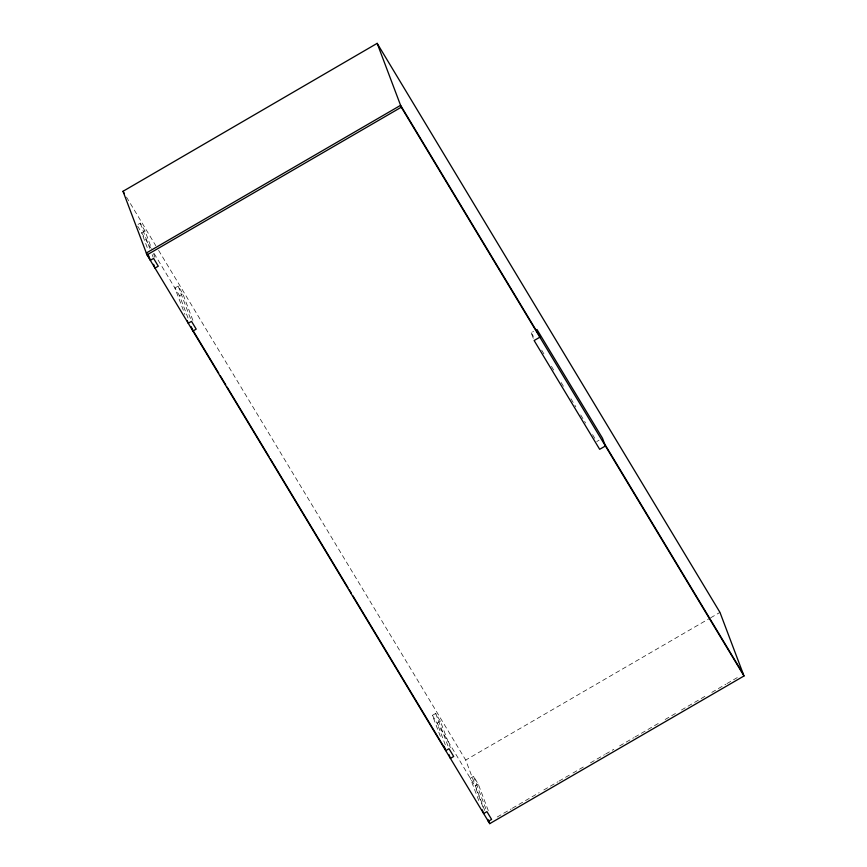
<?xml version="1.0" encoding="UTF-8"?>
<svg xmlns="http://www.w3.org/2000/svg" width="867" height="867" viewBox="0 0 867 867"><rect width="100%" height="100%" fill="white"/><g stroke="black" fill="none" stroke-linecap="round" stroke-linejoin="round"><path stroke-width="0.65" stroke-dasharray="4.33 3.25" d="M138.081 224.423L140.27 223.155L144.952 230.925L151.617 248.558M144.952 230.925L141.668 232.833L147.856 249.208M192.864 320.313L182.872 293.859L178.19 286.088L174.906 287.996L184.909 314.45M188.009 318.026L179.588 295.766L182.872 293.859M533.292 338.314L531.2 332.776L533.498 331.443M596.745 441.563L599.043 440.23M440.349 736.376L432.405 715.351L435.678 713.443L440.36 721.214L450.352 747.657M440.36 721.214L437.087 723.121L446.126 747.051M484.74 810.439L465.709 760.066L709.466 618.474M710.637 617.803L719.968 612.384M488.284 810.602L478.281 784.147L473.599 776.377L470.326 778.284L479.841 803.471M482.952 807.079L475.008 786.055L478.281 784.147M497.192 817.039L511.183 808.911M512.354 808.228L539.176 792.655M543.847 789.935L557.839 781.806M559.009 781.134L571.841 773.678M573 773.006L584.661 766.233M590.492 762.841L604.494 754.713M605.654 754.03L613.825 749.294M619.656 745.902L633.647 737.774M634.817 737.102L660.47 722.189M665.141 719.48L676.802 712.707M681.473 709.997L707.125 695.096M711.796 692.386L725.787 684.258M726.958 683.575L737.449 677.485M531.2 332.776L534.69 338.563M541.658 350.138L544.443 354.766M551.423 366.34L554.208 370.968M561.187 382.542L563.973 387.17M570.941 398.744L575.829 406.84M580.706 414.946L585.583 423.042M592.562 434.616L595.347 439.244M126.495 197.091L155.811 245.74M158.607 250.379L465.709 760.066M137.658 226.168L150.674 247.767M154.131 253.522L179.588 295.766M432.405 715.351L475.008 786.055M473.599 776.377L486.452 810.385M435.678 713.443L448.532 747.452M178.19 286.088L191.043 320.096M153.513 253.597L154.944 257.369M140.27 223.155L149.785 248.341M152.169 254.638L153.123 257.163"/><path stroke-width="1.3" d="M123.006 191.304L377.167 43.35L719.968 612.384L743.994 675.967L489.736 823.65L147.032 254.887L123.006 191.304L124.404 193.623M147.032 254.887L401.291 107.205L377.167 43.35M539.166 335.323L400.587 105.33L146.328 253.012L149.612 258.453M604.711 444.099L743.279 674.092M401.291 107.205L743.994 675.967M192.214 329.167L218.744 373.211M220.142 375.53L225.734 384.796M227.132 387.115L269.03 456.66M270.428 458.979L347.949 587.631M349.347 589.95L351.438 593.429M352.836 595.748L445.02 748.741M488.555 821.006L487.622 819.445L488.327 821.32L491.611 819.413L486.929 811.642L483.645 813.549L482.225 809.767M489.031 821.775L489.736 823.65M448.976 754.604L450.406 758.387L453.69 756.479L449.008 748.709L445.725 750.616L444.088 746.27M191.271 326.686L192.918 331.031L196.202 329.124L191.52 321.354L188.237 323.261L187.283 320.747M153.567 264.316L154.998 268.098L158.282 266.191L153.6 258.42L150.316 260.328L148.203 254.746M539.87 337.198L534.126 340.525L599.671 449.312L605.415 445.974L602.489 438.225L536.944 329.449L539.87 337.198"/></g></svg>
